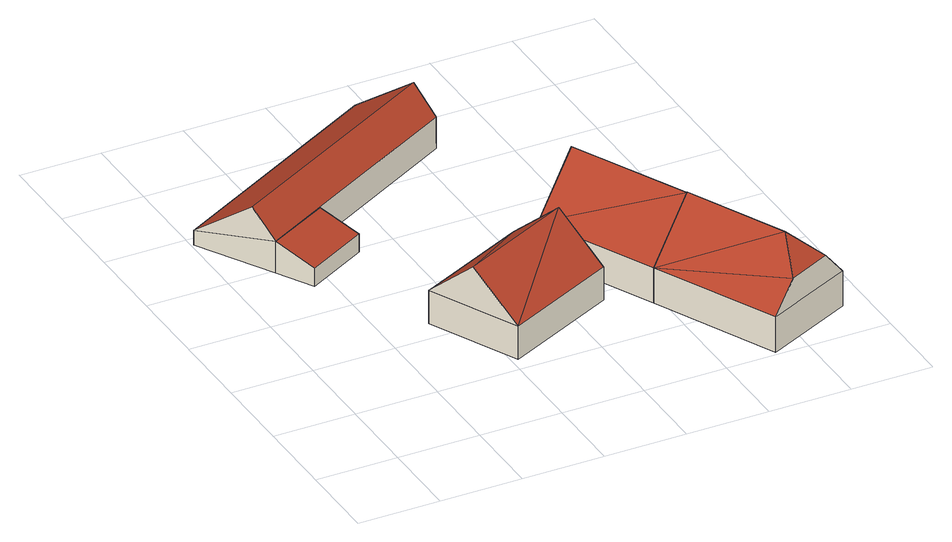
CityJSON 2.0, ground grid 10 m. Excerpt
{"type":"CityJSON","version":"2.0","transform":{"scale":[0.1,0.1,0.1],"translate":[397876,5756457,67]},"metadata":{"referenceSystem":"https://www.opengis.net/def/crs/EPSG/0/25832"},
"CityObjects":{
"building1":{"type":"Building","attributes":{"Gemeindeschluessel":"05515000","Geometrietyp2DReferenz":"3000","function":"31001_2700"},"children":["building1-1","building1-2"]},
"building1-1":{"type":"BuildingPart","attributes":{"roofType":"2100","measuredHeight":4},"parents":["building1"],"geometry":[{"type":"Solid","lod":"2","boundaries":[[[[0,1,2,3]],[[4,5,1,0]],[[6,7,5,4]],[[4,0,3,6]],[[1,5,7,2]],[[7,6,3,2]]]],"semantics":{"surfaces":[{"type":"WallSurface"},{"type":"RoofSurface"},{"type":"GroundSurface"},{"type":"ClosureSurface"}],"values":[[0,0,0,1,2,3]]}}]},
"building1-2":{"type":"BuildingPart","attributes":{"roofType":"3100","measuredHeight":7.45},"parents":["building1"],"geometry":[{"type":"Solid","lod":"2","boundaries":[[[[8,9,7,6]],[[10,11,9,8]],[[12,13,11,10]],[[6,14,8]],[[10,15,12]],[[12,15,14,6]],[[8,14,15,10]],[[2,7,9,11,13]],[[3,2,13,12,6]],[[7,2,3,6]]]],"semantics":{"surfaces":[{"type":"WallSurface"},{"type":"RoofSurface"},{"type":"GroundSurface"},{"type":"ClosureSurface"}],"values":[[0,0,0,0,0,1,1,2,0,3]]}}]},
"building2":{"type":"Building","attributes":{"Gemeindeschluessel":"05515000","Geometrietyp2DReferenz":"3000","function":"31001_2700","roofType":"3100","measuredHeight":9.53},"geometry":[{"type":"Solid","lod":"2","boundaries":[[[[16,17,18,19]],[[20,21,17,16]],[[22,23,21,20]],[[19,18,23,22]],[[16,24,20]],[[22,25,19]],[[25,24,16]],[[16,19,25]],[[22,20,24]],[[24,25,22]],[[17,21,23,18]]]],"semantics":{"surfaces":[{"type":"WallSurface"},{"type":"RoofSurface"},{"type":"GroundSurface"}],"values":[[0,0,0,0,0,0,1,1,1,1,2]]}}]},
"building3":{"type":"Building","attributes":{"Gemeindeschluessel":"05515000","Geometrietyp2DReferenz":"3000","function":"31001_2700","roofType":"3100","measuredHeight":11.15},"geometry":[{"type":"Solid","lod":"2","boundaries":[[[[26,27,28,29]],[[30,31,27,26]],[[32,33,31,30]],[[29,28,33,32]],[[26,34,30]],[[32,35,29]],[[35,34,26]],[[26,29,35]],[[32,30,34]],[[34,35,32]],[[27,31,33,28]]]],"semantics":{"surfaces":[{"type":"WallSurface"},{"type":"RoofSurface"},{"type":"GroundSurface"}],"values":[[0,0,0,0,0,0,1,1,1,1,2]]}}]},
"building4":{"type":"Building","attributes":{"Gemeindeschluessel":"05515000","Geometrietyp2DReferenz":"3000","function":"31001_1000","roofType":"9999","measuredHeight":11.26},"address":[{"country":"Germany","locality":"Münster","thoroughfareNumber":"99","thoroughfareName":"Wenningweg"}],"geometry":[{"type":"Solid","lod":"2","boundaries":[[[[36,37,33,32]],[[38,39,37,36]],[[29,28,39,38]],[[32,33,28,29]],[[36,40,41,38]],[[29,42,32]],[[40,43,41]],[[32,42,43]],[[36,32,43]],[[43,40,36]],[[43,42,29]],[[41,43,29]],[[29,38,41]],[[37,39,28,33]]]],"semantics":{"surfaces":[{"type":"WallSurface"},{"type":"RoofSurface"},{"type":"GroundSurface"}],"values":[[0,0,0,0,0,0,1,1,1,1,1,1,1,2]]}}]}
},
"vertices":[
[154,390,31],[154,390,8],[129,433,8],[129,433,48],[79,349,31],[79,349,8],[54,393,48],[54,393,8],
[2,485,26],[2,485,8],[274,632,27],[274,632,8],[325,540,48],[325,540,8],[39,419,82],[311,565,82],
[292,292,49],[292,292,7],[155,227,7],[155,227,49],[345,183,49],[345,183,7],[207,117,49],[207,117,7],[319,238,102],[181,172,102],
[323,295,51],[323,295,6],[391,154,6],[391,154,51],[431,347,51],[431,347,6],[499,205,51],[499,205,6],[377,321,117],[445,180,117],
[570,55,51],[570,55,6],[462,4,51],[462,4,6],[543,43,85],[490,17,85],[445,180,118],[502,59,118]
]}
